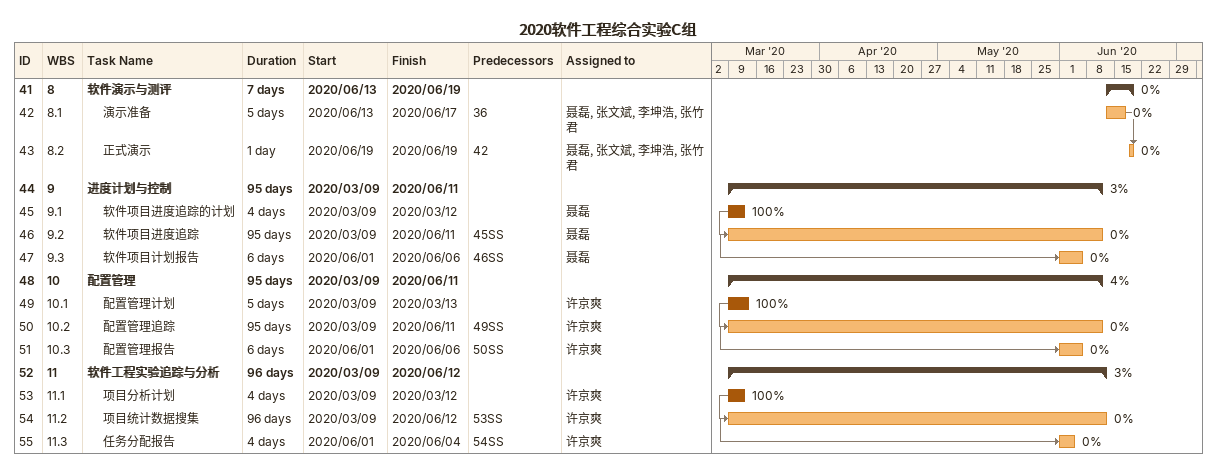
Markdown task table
2020软件工程综合实验C组

| ID | WBS | Task | Duration | Start | Finish | Predecessors | Resources | % complete |
|---|---|---|---|---|---|---|---|---|
| 41 | 8 | **软件演示与测评** | 7d | 2020-06-13 | 2020-06-19 |  |  | 0 |
| 42 | 8.1 | 演示准备 | 5d | 2020-06-13 | 2020-06-17 | 36 | 聂磊, 张文斌, 李坤浩, 张竹君 | 0 |
| 43 | 8.2 | 正式演示 | 1d | 2020-06-19 | 2020-06-19 | 42 | 聂磊, 张文斌, 李坤浩, 张竹君 | 0 |
| 44 | 9 | **进度计划与控制** | 95d | 2020-03-09 | 2020-06-11 |  |  | 3 |
| 45 | 9.1 | 软件项目进度追踪的计划 | 4d | 2020-03-09 | 2020-03-12 |  | 聂磊 | 100 |
| 46 | 9.2 | 软件项目进度追踪 | 95d | 2020-03-09 | 2020-06-11 | 45SS | 聂磊 | 0 |
| 47 | 9.3 | 软件项目计划报告 | 6d | 2020-06-01 | 2020-06-06 | 46SS | 聂磊 | 0 |
| 48 | 10 | **配置管理** | 95d | 2020-03-09 | 2020-06-11 |  |  | 4 |
| 49 | 10.1 | 配置管理计划 | 5d | 2020-03-09 | 2020-03-13 |  | 许京爽 | 100 |
| 50 | 10.2 | 配置管理追踪 | 95d | 2020-03-09 | 2020-06-11 | 49SS | 许京爽 | 0 |
| 51 | 10.3 | 配置管理报告 | 6d | 2020-06-01 | 2020-06-06 | 50SS | 许京爽 | 0 |
| 52 | 11 | **软件工程实验追踪与分析** | 96d | 2020-03-09 | 2020-06-12 |  |  | 3 |
| 53 | 11.1 | 项目分析计划 | 4d | 2020-03-09 | 2020-03-12 |  | 许京爽 | 100 |
| 54 | 11.2 | 项目统计数据搜集 | 96d | 2020-03-09 | 2020-06-12 | 53SS | 许京爽 | 0 |
| 55 | 11.3 | 任务分配报告 | 4d | 2020-06-01 | 2020-06-04 | 54SS | 许京爽 | 0 |
